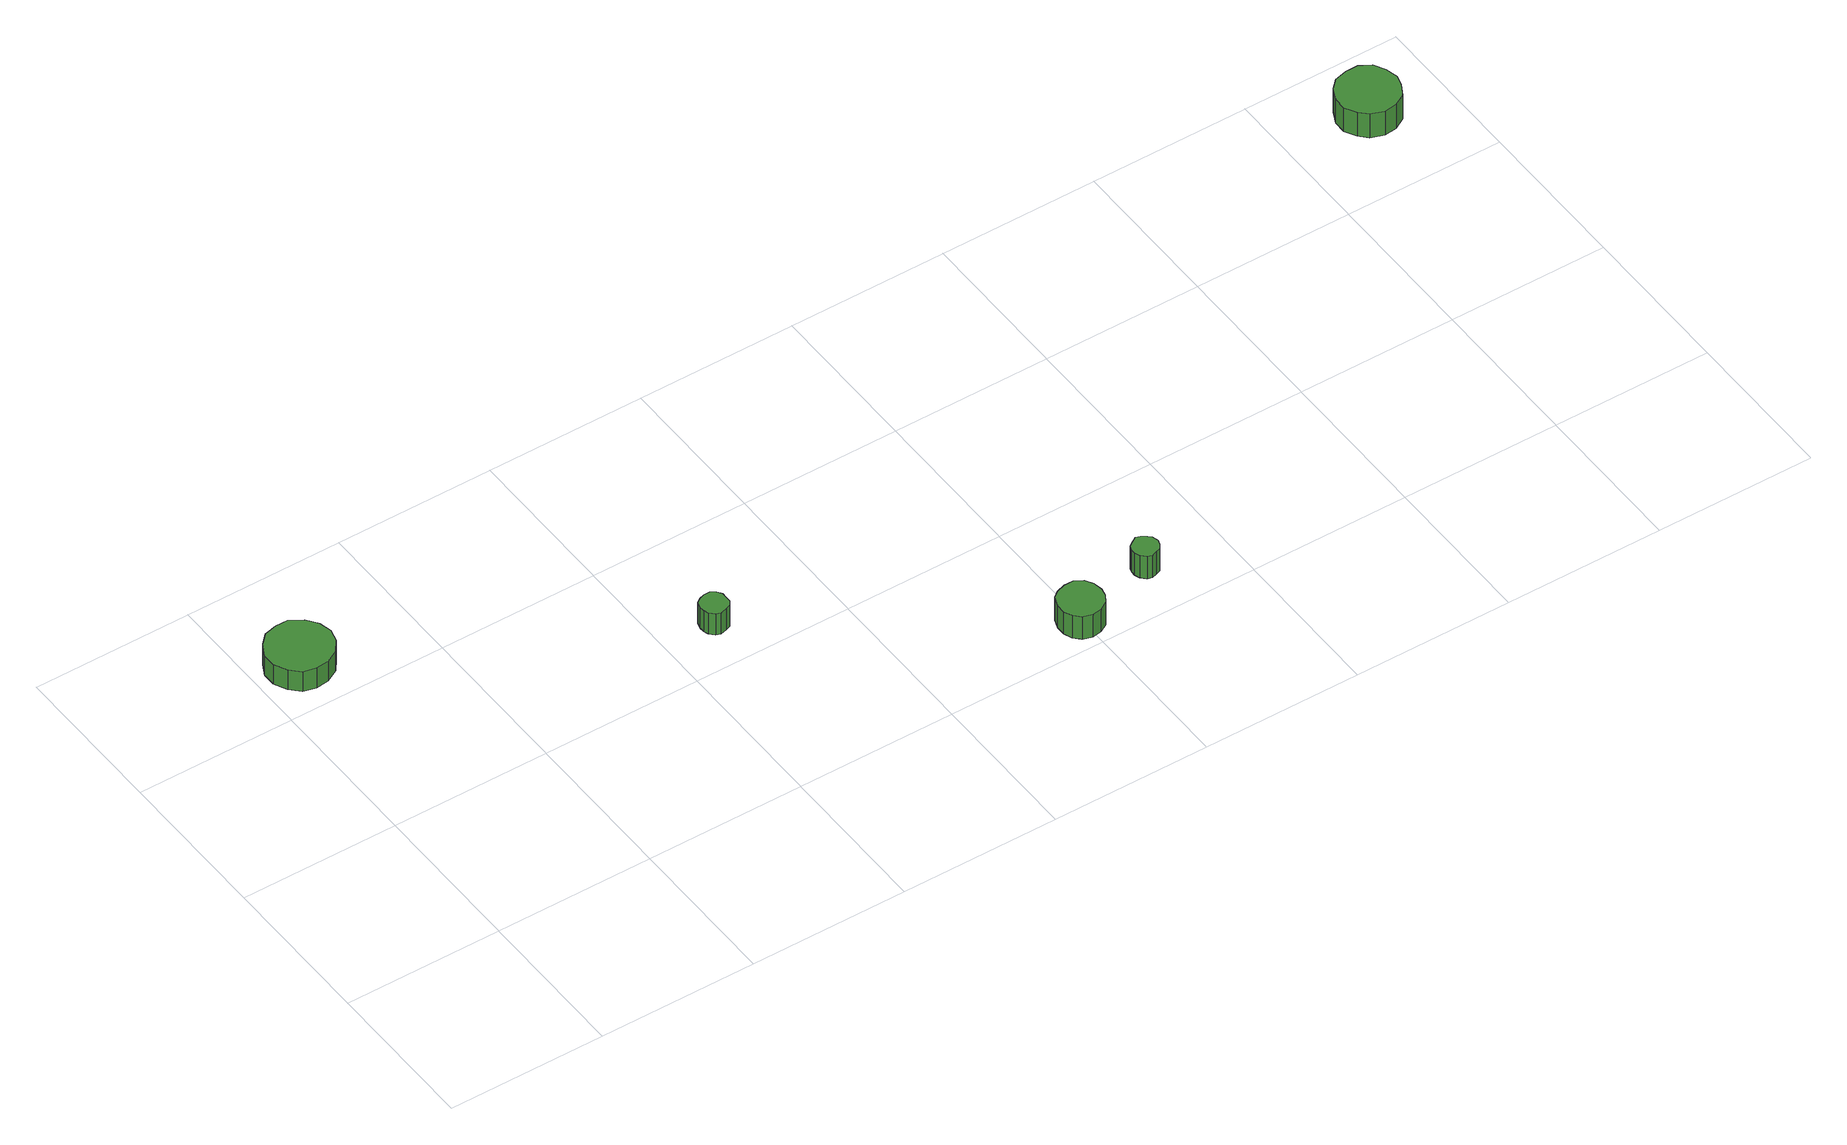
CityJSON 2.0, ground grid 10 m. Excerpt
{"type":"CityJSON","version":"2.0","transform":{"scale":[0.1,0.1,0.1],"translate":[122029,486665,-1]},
"CityObjects":{
"tree1":{"type":"SolitaryVegetationObject","attributes":{"function":"something"},"geometry":[{"type":"MultiSurface","lod":"1","boundaries":[[[0,1,2,3,4,5,6,7,8,9,10,11,12,13,14]],[[15,16,17,18,19,20,21,22,23,24,25,26,27,28,29]],[[0,29,28,1]],[[1,28,27,2]],[[2,27,26,3]],[[3,26,25,4]],[[4,25,24,5]],[[5,24,23,6]],[[6,23,22,7]],[[7,22,21,8]],[[8,21,20,9]],[[9,20,19,10]],[[10,19,18,11]],[[11,18,17,12]],[[12,17,16,13]],[[13,16,15,14]],[[14,15,29,0]]]}]},
"tree2":{"type":"SolitaryVegetationObject","attributes":{"function":"something"},"geometry":[{"type":"MultiSurface","lod":"1","boundaries":[[[30,31,32,33,34,35,36,37,38,39,40,41,42,43,44]],[[45,46,47,48,49,50,51,52,53,54,55,56,57,58,59]],[[30,59,58,31]],[[31,58,57,32]],[[32,57,56,33]],[[33,56,55,34]],[[34,55,54,35]],[[35,54,53,36]],[[36,53,52,37]],[[37,52,51,38]],[[38,51,50,39]],[[39,50,49,40]],[[40,49,48,41]],[[41,48,47,42]],[[42,47,46,43]],[[43,46,45,44]],[[44,45,59,30]]]}]},
"tree3":{"type":"SolitaryVegetationObject","attributes":{"function":"something"}},
"tree4":{"type":"SolitaryVegetationObject","attributes":{"function":"something"}},
"tree5":{"type":"SolitaryVegetationObject","attributes":{"function":"something"},"geometry":[{"type":"MultiSurface","lod":"1","boundaries":[[[60,61,62,63,64,65,66,67,68,69,70,71,72,73,74]],[[75,76,77,78,79,80,81,82,83,84,85,86,87,88,89]],[[60,89,88,61]],[[61,88,87,62]],[[62,87,86,63]],[[63,86,85,64]],[[64,85,84,65]],[[65,84,83,66]],[[66,83,82,67]],[[67,82,81,68]],[[68,81,80,69]],[[69,80,79,70]],[[70,79,78,71]],[[71,78,77,72]],[[72,77,76,73]],[[73,76,75,74]],[[74,75,89,60]]]}]},
"tree6":{"type":"SolitaryVegetationObject","attributes":{"function":"something"},"geometry":[{"type":"MultiSurface","lod":"1","boundaries":[[[90,91,92,93,94,95,96,97,98,99,100,101,102,103,104]],[[105,106,107,108,109,110,111,112,113,114,115,116,117,118,119]],[[90,119,118,91]],[[91,118,117,92]],[[92,117,116,93]],[[93,116,115,94]],[[94,115,114,95]],[[95,114,113,96]],[[96,113,112,97]],[[97,112,111,98]],[[98,111,110,99]],[[99,110,109,100]],[[100,109,108,101]],[[101,108,107,102]],[[102,107,106,103]],[[103,106,105,104]],[[104,105,119,90]]]}]},
"tree7":{"type":"SolitaryVegetationObject","attributes":{"function":"something"},"geometry":[{"type":"MultiSurface","lod":"1","boundaries":[[[120,121,122,123,124,125,126,127,128,129,130,131,132,133,134]],[[135,136,137,138,139,140,141,142,143,144,145,146,147,148,149]],[[120,149,148,121]],[[121,148,147,122]],[[122,147,146,123]],[[123,146,145,124]],[[124,145,144,125]],[[125,144,143,126]],[[126,143,142,127]],[[127,142,141,128]],[[128,141,140,129]],[[129,140,139,130]],[[130,139,138,131]],[[131,138,137,132]],[[132,137,136,133]],[[133,136,135,134]],[[134,135,149,120]]]}]}
},
"vertices":[
[49,233,22],[47,241,22],[42,248,22],[34,253,22],[26,253,22],[18,251,22],[12,245,22],[8,237,22],[8,229,22],[12,221,22],[18,215,22],[26,213,22],[34,214,22],[42,218,22],[47,225,22],[47,225,7],[42,218,7],[34,214,7],[26,213,7],[18,215,7],[12,221,7],[8,229,7],[8,237,7],[12,245,7],[18,251,7],[26,253,7],[34,253,7],[42,248,7],[47,241,7],[49,233,7],
[241,132,23],[241,135,23],[239,138,23],[236,140,23],[232,140,23],[229,139,23],[226,137,23],[225,133,23],[225,130,23],[226,127,23],[229,124,23],[232,123,23],[236,124,23],[239,125,23],[241,128,23],[241,128,7],[239,125,7],[236,124,7],[232,123,7],[229,124,7],[226,127,7],[225,130,7],[225,133,7],[226,137,7],[229,139,7],[232,140,7],[236,140,7],[239,138,7],[241,135,7],[241,132,7],
[413,20,24],[412,26,24],[409,31,24],[404,34,24],[398,34,24],[392,32,24],[388,29,24],[386,23,24],[386,17,24],[388,12,24],[392,8,24],[398,6,24],[404,7,24],[409,10,24],[412,15,24],[412,15,7],[409,10,7],[404,7,7],[398,6,7],[392,8,7],[388,12,7],[386,17,7],[386,23,7],[388,29,7],[392,32,7],[398,34,7],[404,34,7],[409,31,7],[412,26,7],[413,20,7],
[460,34,24],[459,38,24],[457,40,24],[454,42,24],[451,43,24],[448,41,24],[445,39,24],[444,36,24],[444,33,24],[445,30,24],[448,27,24],[451,26,24],[454,27,24],[457,28,24],[459,31,24],[459,31,7],[457,28,7],[454,27,7],[451,26,7],[448,27,7],[445,30,7],[444,33,7],[444,36,7],[445,39,7],[448,41,7],[451,43,7],[454,42,7],[457,40,7],[459,38,7],[460,34,7],
[772,258,26],[770,266,26],[766,273,26],[759,277,26],[751,277,26],[743,275,26],[738,270,26],[734,262,26],[734,254,26],[738,247,26],[743,242,26],[751,239,26],[759,240,26],[766,244,26],[770,251,26],[770,251,8],[766,244,8],[759,240,8],[751,239,8],[743,242,8],[738,247,8],[734,254,8],[734,262,8],[738,270,8],[743,275,8],[751,277,8],[759,277,8],[766,273,8],[770,266,8],[772,258,8]
]}
